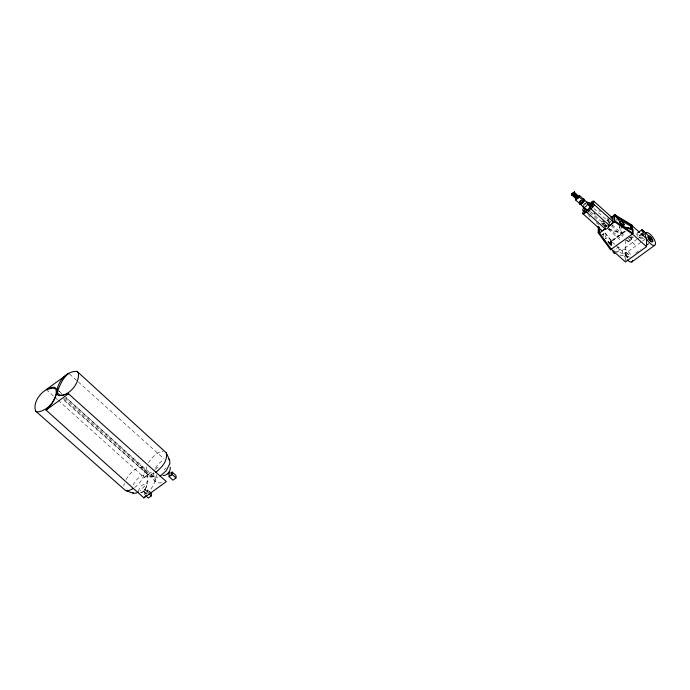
<?xml version="1.0" encoding="UTF-8"?>
<svg xmlns="http://www.w3.org/2000/svg" width="690" height="690" viewBox="0 0 690 690"><rect width="100%" height="100%" fill="white"/><g stroke="black" fill="none" stroke-linecap="round" stroke-linejoin="round"><path stroke-width="0.52" stroke-dasharray="3.45 2.59" d="M625.606 240.198L625.511 254.023L616.144 245.606M144.486 492.194L144.46 494.601L147.488 492.401L147.513 489.995L144.486 492.194L146.806 494.282M607.511 224.906L605.242 226.553L605.259 224.828M609.029 223.81L609.046 222.077M610.564 245.812L611.409 245.373L611.443 240.698L604.216 231.745M621.992 233.746L619.353 226.389M625.425 261.959L625.519 253.428L641.726 241.647M629.694 237.024C635.016 238.688 627.512 244.139 626.33 239.464M153.577 472.685L153.422 474.642L154.784 477.109L158.01 477.17M123.751 486.027L124.321 483.328M138.388 491.254C139.121 487.908 141.899 484.164 145.547 484.018L146.513 485.838L144.857 490.935M140.139 493.1C149.385 489.27 150.127 475.022 143.684 468.251L65.99 397.457M636.577 233.643L637.241 235.592M146.651 466.837L145.866 471.21L146.383 473.116L147.582 474.323L154.784 477.109M156.587 474.763L153.887 484.233L150.015 490.53M147.686 480.62L145.245 485.432L139.915 490.987M143.58 490.599L143.46 490.883A1.587 0.69 -48.1 0 0 143.503 491.522M145.262 490.038L144.745 490.909A1.276 0.552 -48.1 0 1 143.969 491.522L143.727 491.591M126.029 479.567C129.504 473.883 134.912 467.19 142.192 467.389L143.684 468.251M133.006 485.027C135.792 480.3 140.148 474.651 146.177 474.772L148.022 476.721M585.612 203.567L585.189 203.8L585.655 203.334M148.479 462.826C151.912 457.574 156.699 451.984 163.288 451.174M155.492 468.001L159.079 463.344L163.375 459.963M147.772 493.393L149.454 491.245M164.168 469.89L166.169 467.846M618.249 247.063L618.542 248.771L620.017 249.944L619.939 248.616L618.438 247.046L613.893 250.229M134.757 487.502C139.915 483.207 145.098 476.954 144.529 469.847M58.305 400.398L144.124 477.411L154.482 469.89M155.345 469.26L159.657 466.121M583.559 205.344L587.337 202.601M602.008 224.095L605.208 221.775M606.752 220.653L609.072 218.963M602.818 224.328L604.423 223.163M607.536 220.904L609.08 219.774M611.443 240.698L624.407 231.271M625.235 231.297L611.452 241.302L604.224 232.349M625.226 231.391L611.452 241.405L615.359 244.907M628.418 241.328L631.773 238.887M616.532 252.48L620.017 249.944M625.77 258.345A7.702 3.071 54 0 1 623.286 249.202L636.81 239.37M637.655 238.757L641.036 236.299M627.546 257.844A3.441 1.371 54 0 1 625.373 252.937L625.563 252.799M642.537 241.06L646.59 238.11M635.801 252.989L640.855 249.306M605.423 238.844L606.243 238.335L605.458 235.799L603.854 233.772L603.034 234.272L603.819 236.808M603.854 233.772L602.189 234.712L603.008 234.203L604.613 236.239L605.458 235.799M605.397 238.774L606.243 238.335M607.907 241.621L608.718 242.294L608.132 241.75M607.916 241.914L608.485 241.569M608.718 242L608.364 242.475M610.486 241.026L611.297 241.698L610.477 242.112C611.737 243.829 610.65 240.43 611.064 242.354M610.486 241.319L610.84 240.845M608.787 242.716C610.417 242.181 608.554 244.51 609.598 243.096M610.477 242.112L611.288 241.405M610.477 241.819L611.055 241.767M608.796 243.009L609.365 242.664M610.823 242.38L610.917 244.148L610.469 242.561L611.288 242.492M610.71 242.535L611.28 242.19M610.314 244.036C608.071 241.974 612.703 246.097 610.452 244.036M610.477 242.854L611.271 242.932L610.469 243.596L610.917 244.148M609.511 243.656L610.081 243.311M610.469 243.596L611.271 242.932M609.736 244.079L610.314 243.743M610.693 244.019L611.262 243.673M610.46 244.338L611.03 243.993M610.909 244.89L611.262 244.415M610.684 244.76L611.262 244.709M154.241 473.262L149.385 474.772L147.582 474.323L63.273 399.786M141.088 492.815L144.081 491.539L143.382 491.496A1.587 0.69 -48.1 0 1 143.347 490.866L143.986 490.012A1.276 0.552 -48.1 0 1 144.762 489.4L145.004 489.331M144.124 477.411L147.401 476.419L152.369 476.048L154.922 477.834L155.543 481.172L156.509 482.336L158.105 482.957L162.15 482.741M144.641 489.382L147.643 491.573A1.587 0.69 -48.1 0 1 147.686 492.203L147.16 493.083A1.276 0.552 -48.1 0 1 146.383 493.686L143.382 491.496M603.681 225.647L606.734 225.501M604.716 226.406L606.752 226.311M630.867 236.843L632.963 237.006M639.25 237.515L643.442 237.86M629.815 237.351L634.007 237.688M640.294 238.197L644.486 238.533M145.193 489.339L145.34 489.426A1.587 0.69 -48.1 0 1 145.383 490.055M619.801 255.015L628.107 257.016M614.186 251.108L626.856 254.489M608.761 228.907L621.983 233.039M608.77 229.511L621.992 233.651L618.982 226.044M147.643 491.573L147.065 491.556A1.276 0.552 -48.1 0 0 146.289 492.16L145.763 493.04A1.587 0.69 -48.1 0 0 145.806 493.669M611.297 241.698L610.84 241.138M610.469 242.561L610.702 243.277M611.28 243.225L610.46 243.303M611.038 243.251L611.271 243.967M638.052 236.342L637.508 235.92M608.891 243.38L611.435 245.39M629.685 237.317L631.773 239.189M598.808 210.407L600.369 211.813M607.416 218.135L608.977 219.541A2.682 1.164 -48.1 0 0 606.363 220.628M628.004 238.248L636.051 245.769M594.064 208.57L611.331 224.129M612.099 224.819L623.553 235.1M611.314 225.863L623.536 236.825M626.33 239.758L628.409 241.629M593.581 212.925L595.142 214.323L593.521 212.908M602.189 220.645L603.75 222.051L602.129 220.636M590.536 211.606L619.767 237.843M589.743 212.641L599.041 220.99M601.24 223.008L605.242 226.553M608.295 229.296L619.749 239.577M588.406 215.522L589.967 216.927M596.229 222.551L598.575 224.655M69.517 374.014L77.53 381.208M78.332 381.932L164.16 458.945M56.916 389.583L61.729 393.895M65.74 397.5L153.965 476.669M64.601 398.165L155.233 479.498M63.471 398.837L156.509 482.336M46.273 389.6L57.503 399.683M147.513 489.995L149.842 492.074M58.857 390.963L62.031 393.852M637.379 233.755L638.181 234.695M610.702 241.948L610.935 242.673M611.038 244.579L610.805 243.855M610.909 244.596L609.857 243.182M609.011 242.846L609.244 243.57M616.343 218.782L617.093 220.679M612.841 225.216L612.849 226.018M609.96 244.217L609.141 242.535M608.994 220.722A2.682 1.164 -48.1 0 1 607.933 222.361M583.292 205.413A3.355 1.458 -48.1 0 1 585.456 202.86M623.286 249.202A7.702 3.071 54 0 1 631.471 256.154M625.373 252.937A3.441 1.371 54 0 1 629.358 256.292M627.736 257.706A3.441 1.371 54 0 1 625.312 253.618A3.441 1.371 54 0 1 627.495 253.403A3.441 1.371 54 0 1 629.918 257.491M604.414 226.501A2.682 1.164 -48.1 0 1 605.363 226.743M609.132 223.543A2.682 1.164 -48.1 0 1 610.892 221.516M610.417 221.861A2.682 1.164 -48.1 0 1 609.037 220.636M605.803 226.838A2.682 1.164 -48.1 0 1 607.235 225.371M605.475 224.086A2.682 1.164 -48.1 0 1 604.38 226.199M603.077 224.215A2.682 1.164 -48.1 0 1 604.578 223.344M626.555 255.283A1.509 0.604 54 0 0 628.297 257.008A1.509 0.604 54 0 0 627.598 254.972A1.509 0.604 54 0 0 626.555 255.283"/><path stroke-width="1.03" d="M146.013 495.989L148.333 498.077L151.36 495.877L151.386 493.471L149.842 492.074M170.628 473.193L172.146 472.089L176.019 475.565L175.993 477.972L172.966 480.171L169.093 476.695L169.11 474.289M175.993 477.972L172.121 474.496L172.146 472.089M571.639 195.374L571.656 193.89L574.365 191.924L574.684 193.709L571.639 195.374L574.347 193.407L574.365 191.924M573.899 192.596L573.89 193.433L576.788 195.977L575.667 196.9L577.323 196.426L576.711 196.469L576.831 195.977L575.098 197.297L572.183 194.675L572.191 193.838L573.899 192.596L576.823 195.097M572.217 195.494L574.434 193.692L578.625 197.444L576.409 199.056L572.226 195.296M574.451 195.995C573.701 197.745 578.867 194.485 574.753 196.184C576.676 193.933 572.157 197.504 574.744 196.227M574.434 193.89L574.451 192.605L578.634 196.357L578.625 197.444M575.098 197.297L575.089 196.322M587.414 210.554L575.564 199.919L575.848 197.875L575.244 197.771L577.547 196.624L575.003 197.694L575.615 196.986M575.667 193.692L575.658 194.778L573.442 196.391M580.057 203.947L583.835 201.204L579.35 197.176L579.367 195.442L577.858 196.547M583.835 201.204L583.852 199.47M599.118 227.07L599.058 232.332L611.375 249.349L625.425 261.959L646.495 246.649L632.437 234.031L614.048 221.447L614.109 215.133L614.712 214.487L622.949 226.441L633.084 229.408L633.041 233.384L632.437 234.031L610.521 249.78L598.213 232.763L598.282 226.458L598.773 227.088M598.713 233.393L599.558 232.961L599.61 227.7M614.048 221.447L614.643 220.791L614.712 214.487M631.712 229.908L631.747 226.829L617.61 218.506M632.437 234.031L632.48 230.063M632.489 229.071L632.514 225.38L614.833 214.771L610.719 217.764M646.495 246.649L646.573 239.697M591.365 206.681C592.175 207.992 593.478 204.214 591.658 206.12M575.098 196.633L575.115 196.003M580.808 200.643L579.755 201.627L580.808 200.643C584.387 200.876 581.221 204.507 581.549 202.55M574.373 197.004L575.011 196.469M587.337 204.352C587.259 203.084 588.622 205.741 590.424 207.112M574.391 196.417C580.851 194.313 570.639 196.693 575.003 196.521M575.624 195.442L574.787 196.736M575.339 197.211L574.761 197.478L576.909 196.771M575.581 198.116L575.883 197.099M584.094 208.803L584.395 209.312L585.318 208.397M591.477 203.274C590.916 205.016 593.78 202.429 592.27 202.498M584.128 211.796C583.533 213.719 586.552 210.623 584.758 211.123M587.854 210.165C587.363 212.365 590.39 208.363 588.147 209.795M574.261 196.616L574.882 196.822M576.486 195.08L577.245 195.813M575.831 197.176C576.547 195.727 575.546 198.987 576.417 197.202M588.846 204.671L588.855 203.904L588.199 204.249M171.491 474.668L170.223 475.669M627.348 227.571C626.71 228.856 627.797 226.596 628.09 228.2M627.132 227.855L627.693 227.579M628.064 227.89L627.469 227.855M629.056 228.218C627.667 229.529 629.289 227.252 629.452 228.839M631.919 225.984L631.35 226.268C629.97 225.294 632.644 225.104 631.695 226.268L631.022 226.794L631.954 226.829L631.557 226.208L631.022 226.794M630.988 225.949L631.523 225.363M629.427 228.537L628.711 228.218M630.22 228.424L629.651 228.701L630.22 228.424L630.393 229.33L630.582 228.735M631.695 226.268L631.893 225.682M631.039 227.269L631.6 226.993C632.98 227.959 630.306 228.157 631.255 226.993L631.954 226.829M631.065 227.579L631.255 226.993M631.738 227.105L631.928 226.518M631.074 228.062C633.075 227.441 630.729 229.485 631.419 228.062M631.1 228.364L631.971 227.303M632.04 228.882L631.505 229.468C630.634 227.355 633.049 230.495 631.333 228.562M631.471 228.683L632.031 228.399M631.134 229.158L631.678 228.571M631.807 228.683L632.005 228.097M587.457 202.532L587.88 202.394L587.595 202.782M575.029 196.15L576.012 195.192L575.598 195.572M577.176 195.641L576.486 195.425M576.314 197.34L576.374 196.572L577.056 196.693M46.058 410.093C58.193 400.304 56.571 383.071 68.715 373.29L46.273 389.6L52.311 388.151L56.114 388.858L57.072 390.023L57.693 393.36L60.254 395.146L62.454 395.232L68.5 393.774L166.35 481.586L143.908 497.904L46.058 410.093L68.5 393.774M143.908 497.904L145.892 495.627M615.454 214.935L611.556 217.98M633.041 233.384L615.385 221.24L608.019 226.812M619.534 222.81L621.147 221.421L623.225 222.646L624.295 224.612L622.682 226.001L624.295 224.612M620.543 222.068L621.147 221.421M620.603 224.776L621.207 224.121L620.129 222.163M622.622 223.293L623.225 222.646M621.569 227.933L622.949 226.441M631.747 226.924L632.523 225.992L615.73 216.108M613.022 250.867L613.315 252.575L614.919 253.627M641.924 229.727L642.218 231.435L643.692 232.608L643.615 231.279L642.114 229.71L637.569 232.892M574.494 196.822L576.15 195.589M169.093 476.695L172.121 474.496M574.701 192.225L571.656 193.89M572.234 194.209L574.701 192.424M572.183 194.675L573.89 193.433M575.564 199.919L579.35 197.176M599.558 232.961L605.475 228.657M639.337 235.773L643.692 232.608M641.881 235.687L644.417 233.841M645.909 245.631L648.445 243.794M631.764 261.984L654.594 245.39A7.702 3.071 54 0 0 650.791 234.824A7.702 3.071 54 0 0 645.676 236.791A7.702 3.071 54 0 0 654.594 245.39M155.612 472.339C161.451 467.949 168.093 460.67 166.29 452.83L77.056 371.384C66.266 370.521 55.536 383.787 57.184 394.231L58.46 395.525C69.259 396.388 79.98 383.123 78.332 372.678L77.056 371.384M160.063 476.264L166.307 470.649L169.861 463.542L169.602 460.083L166.29 452.83M581.946 202.127L582.507 202.17M583.369 207.009L583.438 207.371M133.386 488.563L128.271 490.78L126.236 490.711L124.743 489.848L35.552 411.024C32.283 400.614 43.668 387.78 54.096 387.159L55.683 388.073C58.952 398.492 47.567 411.318 37.131 411.947L35.552 411.024M138.483 491.936C134.654 494.98 130.125 491.901 126.236 490.711M598.213 232.763L599.058 232.332M575.831 194.382L575.288 194.192M576.176 194.804L576.254 194.321L575.822 194.632M575.71 196.909L575.184 197.297M169.395 471.667L169.688 471.822A1.587 0.69 -48.1 0 1 169.637 472.529L169.041 473.392A1.276 0.552 -48.1 0 1 168.265 473.918L167.756 473.797A1.587 0.69 -48.1 0 1 167.704 473.607M163.021 475.539C166.963 475.85 170.879 471.003 170.283 467.19M576.495 195.184L577.09 195.115L576.978 195.606M132.351 492.565L133.524 493.247M621.207 224.121L623.286 225.354M614.643 220.791L615.385 221.24M604.638 240.025L603.776 240.413L603.06 238.516M603.828 240.491L605.51 241.819M631.669 225.958L631.178 225.363M631.712 226.803L631.221 226.199M631.281 227.295L631.773 227.898M631.781 228.373L631.29 227.778M632.523 226.087L639.552 232.401M641.114 233.798L645.797 238.007M593.926 201.299L612.703 218.152M593.797 204.266L612.582 221.119M579.367 195.442L590.442 205.379M591.063 209.01L609.063 225.164M579.686 201.454L581.385 202.981M586.612 212.166L605.389 229.02M582.964 213.779L601.74 230.641M149.04 493.79L151.36 495.877M642.882 230.21L650.653 238.076A1.509 0.604 54 0 1 651.351 240.12A1.509 0.604 54 0 1 649.609 238.395A1.509 0.604 54 0 1 650.653 238.076M168.653 459.117L169.602 460.083M171.569 473.659L171.672 473.763A1.492 0.647 -48.1 0 1 171.698 474.151M590.347 203.378A2.682 1.164 -48.1 0 1 589.596 204.973M587.587 203.774A2.682 1.164 -48.1 0 1 589.562 202.515M586.698 202.222A3.355 1.458 -48.1 0 1 586.664 205.646A3.355 1.458 -48.1 0 1 582.955 206.646M583.214 199.091A3.355 1.458 -48.1 0 1 584.197 200.902A3.355 1.458 -48.1 0 1 581.084 204.188A3.355 1.458 -48.1 0 1 579.557 202.946M632.67 260.561A7.702 3.071 54 0 1 627.089 259.768M652.654 240.939A3.441 1.371 54 0 1 649.307 239.896A3.441 1.371 54 0 1 649.092 236.17M650.23 236.851A3.441 1.371 54 0 1 651.394 238.11M605.19 228.062A2.682 1.164 -48.1 0 1 602.965 230.451A2.682 1.164 -48.1 0 1 601.456 230.063M584.637 210.183A2.682 1.164 -48.1 0 1 586.483 211.028A2.682 1.164 -48.1 0 1 583.162 213.857A2.682 1.164 -48.1 0 1 584.12 210.614M591.597 205.085A2.682 1.164 -48.1 0 1 594.012 205.034A2.682 1.164 -48.1 0 1 591.132 208.346A2.682 1.164 -48.1 0 1 590.683 206.129M611.875 221.033A2.682 1.164 -48.1 0 1 611.97 223.577A2.682 1.164 -48.1 0 1 608.882 224.914M590.942 202.67A2.682 1.164 -48.1 0 1 594.021 201.627A2.682 1.164 -48.1 0 1 591.149 205.232M590.381 205.258A2.682 1.164 -48.1 0 1 590.545 203.231M611.711 217.98A2.682 1.164 -48.1 0 1 611.918 220.533M608.916 224.974A2.682 1.164 -48.1 0 1 607.329 228.433A2.682 1.164 -48.1 0 1 605.251 227.924M588.458 208.518A2.682 1.164 -48.1 0 1 590.217 209.389A2.682 1.164 -48.1 0 1 587.035 212.287A2.682 1.164 -48.1 0 1 587.449 209.432M586.034 208.794A2.682 1.164 -48.1 0 1 584.594 210.252M584.085 210.545A2.682 1.164 -48.1 0 1 583.378 208.406M648.238 236.929A3.441 1.371 54 0 0 651.791 241.698A3.441 1.371 54 0 0 651.584 237.972A3.441 1.371 54 0 0 648.238 236.929"/></g></svg>
